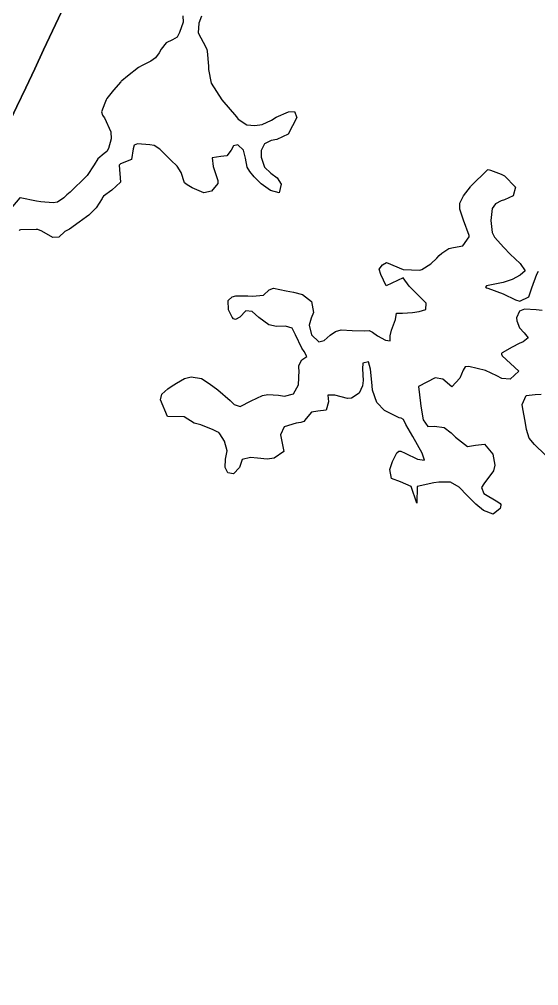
# Model space of a CAD drawing. Header units: metres. Extents: x 318500 to 325275, y 7408834 to 7428799.
# Drawn here: x 322224 to 322286.1, y 7417598.2 to 7417713.9 of the extents above; entities that cross this region are included whole.
import ezdxf

# ---------------------------------------------------------------- set-up
doc = ezdxf.new("R2010")
doc.units = ezdxf.units.M
doc.header["$MEASUREMENT"] = 0
for name, color, linetype in [('Curvas de Nivel 1m', 11, 'Continuous'), ('Linha Férrea', 20, 'Continuous'), ('Vias Primárias', 230, 'Continuous')]:
    doc.layers.add(name, color=color, linetype=linetype)

msp = doc.modelspace()

# ---------------------------------------------------------------- linework, layer by layer
at = {"layer": 'Curvas de Nivel 1m', "flags": 128}
for points, elevation in [([(322243.53, 7417714.36), (322243.56, 7417713.61), (322243.13, 7417712.37), (322242.84, 7417711.82), (322242.29, 7417711.49), (322241.53, 7417711.14), (322240.92, 7417710.39), (322240.71, 7417709.95), (322240.25, 7417709.33), (322239.7, 7417708.95), (322238.65, 7417708.42), (322238.24, 7417708.17), (322236.92, 7417707.14), (322236.22, 7417706.59), (322236.15, 7417706.53), (322236.09, 7417706.46), (322235.22, 7417705.45), (322234.43, 7417704.48), (322234.35, 7417704.32), (322234.18, 7417703.92), (322233.8, 7417702.85), (322233.9, 7417702.48), (322234.01, 7417702.34), (322234.16, 7417702.16), (322234.93, 7417700.47), (322234.97, 7417699.62), (322234.65, 7417698.47), (322234.45, 7417698.13), (322234.1, 7417697.86), (322233.37, 7417697.22), (322232.91, 7417696.5), (322232.07, 7417695.25), (322231.36, 7417694.52), (322230.7, 7417693.88), (322230.04, 7417693.24), (322229.65, 7417692.93), (322229.27, 7417692.55), (322228.54, 7417692.04), (322228.02, 7417691.95), (322226.52, 7417692.09), (322226.02, 7417692.17), (322224.06, 7417692.58), (322224.03, 7417692.57), (322223.12, 7417691.52)], 724), ([(322245.77, 7417714.33), (322245.46, 7417713.48), (322245.38, 7417712.33), (322246.27, 7417710.62), (322246.41, 7417710.32), (322246.44, 7417710.14), (322246.61, 7417708.32), (322246.61, 7417707.94), (322246.94, 7417706.31), (322248.19, 7417704.3), (322249.95, 7417702.27), (322250.04, 7417702.15), (322250.16, 7417701.99), (322251.21, 7417701.32), (322252.15, 7417701.24), (322253.04, 7417701.34), (322254.16, 7417701.88), (322254.69, 7417702.21), (322256.17, 7417702.85), (322256.9, 7417702.91), (322257.19, 7417702.17), (322256.14, 7417700.19), (322254.78, 7417699.56), (322254.13, 7417699.42), (322253.3, 7417699.05), (322252.9, 7417698.23), (322252.91, 7417697.42), (322253.32, 7417696.23), (322254.07, 7417695.52), (322254.83, 7417694.97), (322255.32, 7417694.2), (322255.08, 7417693.17), (322254.05, 7417693.46), (322252.93, 7417694.23), (322252.07, 7417695.08), (322251.54, 7417695.71), (322251.25, 7417696.25), (322251.03, 7417697.32), (322250.79, 7417698.26), (322250.12, 7417698.92), (322249.59, 7417698.81), (322249.31, 7417698.28), (322248.81, 7417697.58), (322248.1, 7417697.53), (322247.06, 7417697.35), (322247.15, 7417696.31), (322247.72, 7417694.65), (322247.71, 7417694.3), (322246.98, 7417693.38), (322246.04, 7417693.16), (322244.64, 7417693.75), (322244.06, 7417694.11), (322243.75, 7417694.35), (322243.33, 7417695.62), (322242.84, 7417696.37), (322242.09, 7417697.07), (322240.78, 7417698.39), (322240.12, 7417698.83), (322239.6, 7417698.93), (322238.12, 7417699.04), (322237.69, 7417698.86), (322237.57, 7417698.44), (322237.39, 7417697.14), (322236.08, 7417696.63), (322235.98, 7417696.56), (322235.92, 7417696.46), (322236.06, 7417694.46), (322235.04, 7417693.47), (322234.03, 7417692.77), (322233.92, 7417692.6), (322233.86, 7417692.48), (322233.14, 7417691.36), (322232.27, 7417690.51), (322232, 7417690.31), (322231.13, 7417689.66), (322229.98, 7417688.81), (322229.8, 7417688.72), (322229.39, 7417688.55), (322228.68, 7417687.85), (322227.97, 7417687.81), (322226.63, 7417688.58), (322226.16, 7417688.77), (322225.98, 7417688.79), (322224.08, 7417688.72), (322223.98, 7417688.69), (322223.95, 7417688.65)], 723), ([(322286.57, 7417679.07), (322285.86, 7417679.16), (322284.43, 7417679.24), (322283.86, 7417678.99), (322283.48, 7417678.18), (322283.51, 7417677.82), (322283.83, 7417676.99), (322284.4, 7417676.39), (322284.87, 7417675.8), (322284.3, 7417675.33), (322283.81, 7417675.13), (322282.97, 7417674.67), (322281.79, 7417674.01), (322281.69, 7417673.94), (322281.69, 7417673.84), (322281.79, 7417673.66), (322283.76, 7417671.82), (322282.74, 7417670.84), (322281.75, 7417670.94), (322281.15, 7417671.25), (322279.76, 7417671.87), (322277.77, 7417672.37), (322277.35, 7417672.32), (322277.11, 7417671.91), (322276.71, 7417670.96), (322275.74, 7417669.92), (322274.65, 7417670.84), (322273.75, 7417671.02), (322271.74, 7417669.98), (322271.99, 7417667.98), (322272.05, 7417667.63), (322272.32, 7417665.97), (322272.88, 7417665.17), (322273.67, 7417665.22), (322274.81, 7417665.07), (322275.67, 7417664.44), (322276.18, 7417663.91), (322277.64, 7417662.8), (322278.59, 7417662.94), (322279.65, 7417663.05), (322280.65, 7417661.85), (322280.9, 7417660.56), (322280.72, 7417659.85), (322279.58, 7417658.3), (322279.28, 7417657.87), (322279.57, 7417657.15), (322281.26, 7417656.14), (322281.55, 7417655.96), (322281.61, 7417655.84), (322281.63, 7417655.76), (322281.54, 7417655.35), (322280.71, 7417654.67), (322279.54, 7417655.12), (322278.63, 7417655.88), (322277.57, 7417656.91), (322276.64, 7417657.91), (322275.59, 7417658.53), (322274.18, 7417658.53), (322273.59, 7417658.45), (322271.58, 7417657.98), (322271.55, 7417655.98), (322270.86, 7417657.99), (322269.59, 7417658.54), (322268.52, 7417658.95), (322268.34, 7417660.02), (322268.64, 7417660.98), (322269.16, 7417662.01), (322269.39, 7417662.24), (322269.63, 7417662.24), (322270.17, 7417661.99), (322271.62, 7417661.28), (322272.46, 7417661.13), (322272.19, 7417661.97), (322271.65, 7417663), (322271.07, 7417663.99), (322270.24, 7417665.43), (322269.95, 7417666), (322269.68, 7417666.16), (322269.45, 7417666.23), (322267.7, 7417667.09), (322266.75, 7417668.04), (322266.25, 7417669.54), (322266.21, 7417670.05), (322266.16, 7417670.47), (322265.99, 7417672.06), (322265.77, 7417672.92), (322265.07, 7417672.77), (322265.06, 7417672.07), (322265.11, 7417670.7), (322265.04, 7417670.07), (322264.63, 7417669.17), (322263.72, 7417668.56), (322263.27, 7417668.53), (322261.72, 7417668.93), (322260.91, 7417668.94), (322260.96, 7417668.12), (322260.68, 7417667.14), (322259.69, 7417667), (322258.96, 7417666.88), (322258.32, 7417666.15), (322258.04, 7417665.79), (322257.68, 7417665.67), (322257.1, 7417665.59), (322255.67, 7417665.15), (322255.22, 7417664.2), (322255.63, 7417662.19), (322254.46, 7417661.37), (322253.62, 7417661.25), (322252.46, 7417661.39), (322251.62, 7417661.46), (322250.65, 7417661.22), (322250.3, 7417660.26), (322249.59, 7417659.51), (322248.94, 7417659.63), (322248.62, 7417660.28), (322248.65, 7417661.25), (322248.86, 7417662.28), (322248.52, 7417663.42), (322247.97, 7417664.3), (322247.83, 7417664.47), (322247.66, 7417664.56), (322247.17, 7417664.8), (322245.67, 7417665.36), (322244.91, 7417665.57), (322243.68, 7417666.35), (322241.68, 7417666.38), (322240.84, 7417668.39), (322241.03, 7417669.07), (322241.73, 7417669.68), (322242.15, 7417669.96), (322242.78, 7417670.36), (322243.75, 7417670.94), (322244.54, 7417671.13), (322245.75, 7417670.91), (322246.7, 7417670.31), (322247.73, 7417669.56), (322249.19, 7417668.28), (322249.7, 7417667.83), (322250.39, 7417667.56), (322251.71, 7417668.24), (322253.07, 7417668.88), (322253.72, 7417669.03), (322255, 7417668.92), (322255.72, 7417668.81), (322256.8, 7417669.1), (322257.38, 7417670.17), (322257.48, 7417671.88), (322257.44, 7417672.16), (322257.43, 7417672.49), (322257.78, 7417673.18), (322258.38, 7417673.56), (322258.07, 7417674.16), (322257.8, 7417674.55), (322257.04, 7417676.17), (322256.62, 7417676.97), (322255.83, 7417677.19), (322254.76, 7417677.14), (322253.83, 7417677.35), (322252.65, 7417678.23), (322251.85, 7417678.94), (322251.08, 7417679.02), (322250.37, 7417678.26), (322249.84, 7417678), (322249.62, 7417678.06), (322249.43, 7417678.28), (322249, 7417679.14), (322248.97, 7417680.28), (322249.46, 7417680.69), (322249.88, 7417680.81), (322251.3, 7417680.83), (322251.88, 7417680.79), (322253.2, 7417680.91), (322253.89, 7417681.55), (322254.38, 7417681.73), (322255.89, 7417681.41), (322256.78, 7417681.28), (322257.88, 7417680.98), (322258.95, 7417680.15), (322259.17, 7417678.83), (322258.91, 7417678.15), (322258.68, 7417677.3), (322258.94, 7417676.15), (322259.81, 7417675.32), (322260.45, 7417675.49), (322261.17, 7417676.12), (322261.82, 7417676.57), (322262.48, 7417676.75), (322263.83, 7417676.68), (322265.24, 7417676.65), (322265.83, 7417676.66), (322266.23, 7417676.46), (322266.85, 7417676.04), (322267.81, 7417675.53), (322268.38, 7417675.45), (322268.37, 7417676.02), (322268.52, 7417676.71), (322268.99, 7417678.01), (322269.13, 7417678.74), (322269.85, 7417678.77), (322271.02, 7417678.83), (322271.85, 7417678.95), (322272.63, 7417679.2), (322272.66, 7417679.97), (322271.88, 7417680.73), (322270.64, 7417681.99), (322269.91, 7417683), (322267.9, 7417682.03), (322267.26, 7417683.39), (322267.05, 7417684.04), (322267.43, 7417684.54), (322267.93, 7417684.84), (322269.92, 7417684), (322271.92, 7417683.91), (322272.14, 7417683.98), (322273.23, 7417684.67), (322273.94, 7417685.34), (322274.23, 7417685.66), (322274.54, 7417685.94), (322275.39, 7417686.49), (322275.96, 7417686.61), (322277.06, 7417686.81), (322277.84, 7417687.9), (322277.82, 7417688.07), (322277.13, 7417689.91), (322276.72, 7417691.22), (322276.72, 7417691.91), (322277.16, 7417692.79), (322277.97, 7417693.9), (322278.01, 7417693.95), (322278.06, 7417694), (322279.98, 7417695.87), (322280.02, 7417695.93), (322280.08, 7417695.98), (322280.39, 7417695.87), (322281.65, 7417695.42), (322282.07, 7417695.21), (322283.35, 7417693.83), (322283.08, 7417692.8), (322282.04, 7417692.34), (322281.66, 7417692.22), (322280.99, 7417691.86), (322280.59, 7417691.29), (322280.4, 7417689.86), (322280.56, 7417688.43), (322280.84, 7417687.86), (322281.96, 7417686.61), (322282.74, 7417685.83), (322283.93, 7417684.71), (322284.52, 7417683.81), (322283.91, 7417683.29), (322282.95, 7417682.79), (322281.91, 7417682.44), (322280.1, 7417682.06), (322279.9, 7417682.02), (322279.78, 7417681.87), (322279.9, 7417681.77), (322280.04, 7417681.73), (322281.89, 7417681.05), (322283.36, 7417680.35), (322283.88, 7417680.19), (322284.97, 7417680.72), (322285.31, 7417681.8), (322285.92, 7417683.43), (322286.14, 7417683.79)], 723), ([(322286.94, 7417661.77), (322285.65, 7417663.01), (322285.01, 7417663.8), (322284.67, 7417664.81), (322284.52, 7417665.81), (322284.23, 7417667.28), (322284.18, 7417667.81), (322284.63, 7417668.9), (322285.73, 7417669), (322286.45, 7417669.06)], 723)]:
    msp.add_lwpolyline(points, dxfattribs=dict(at, elevation=elevation))
at = {"layer": 'Linha Férrea'}
for points in [[(323316.21, 7418903.38), (323295.96, 7418857.36), (323255.66, 7418767.11), (323232.01, 7418717.9), (323140.48, 7418539.7, -0.015254), (323123.01, 7418508.23, -0.061006), (323056.4, 7418409.18, -0.093744), (322932.68, 7418312.34), (322756.56, 7418221.68), (322577.42, 7418127.21, 0.021826), (322500.35, 7418082.33, 0.036627), (322429.66, 7418027.86, 0.080354), (322310.74, 7417877.68), (322269.07, 7417801.22), (322233.98, 7417737.99, -0.002223), (322154.87, 7417593.01)], [(322154.87, 7417593.01, 0.002223), (322233.98, 7417737.99), (322269.07, 7417801.22), (322310.74, 7417877.68, -0.080354), (322429.66, 7418027.86, -0.036627), (322500.35, 7418082.33, -0.021826), (322577.42, 7418127.21), (322756.56, 7418221.68), (322932.68, 7418312.34, 0.093744), (323056.4, 7418409.18, 0.061006), (323123.01, 7418508.23, 0.015254), (323140.48, 7418539.7), (323232.01, 7418717.9), (323255.66, 7418767.11), (323295.96, 7418857.36), (323316.21, 7418903.38)], [(323318.17, 7418898.23), (323303.7, 7418864.83, 0.016709), (323274.18, 7418784.72, -0.035367), (323251.3, 7418730.96), (323150.8, 7418532.23, -0.11004), (322987.22, 7418339.83, -0.043194), (322935.02, 7418307.81), (322758.73, 7418217.45), (322579.69, 7418123.41, 0.015591), (322512.53, 7418085.27, 0.028884), (322446.68, 7418037.34, 0.09114), (322311.04, 7417869.94), (322250.35, 7417758.08, 0.01377), (322231.11, 7417719.38, -0.006143), (322196.38, 7417647.06, -0.005702), (322169.67, 7417596.02)], [(322169.67, 7417596.02, 0.005702), (322196.38, 7417647.06, 0.006143), (322231.11, 7417719.38, -0.01377), (322250.35, 7417758.08), (322311.04, 7417869.94, -0.09114), (322446.68, 7418037.34, -0.028884), (322512.53, 7418085.27, -0.015591), (322579.69, 7418123.41), (322758.73, 7418217.45), (322935.02, 7418307.81, 0.043194), (322987.22, 7418339.83, 0.11004), (323150.8, 7418532.23), (323251.3, 7418730.96, 0.035367), (323274.18, 7418784.72, -0.016709), (323303.7, 7418864.83), (323318.17, 7418898.23)]]:
    msp.add_lwpolyline(points, format="xyb", dxfattribs=at)
at = {"layer": 'Vias Primárias'}
for points in [[(323715.64, 7420145.55, 0), (323709.04, 7420132.94)], [(323831.09, 7420001.79, 0), (323833.84, 7420008.44, 0.220888)]]:
    msp.add_lwpolyline(points, format="xyb", dxfattribs=at)

doc.saveas('drawing.dxf')
